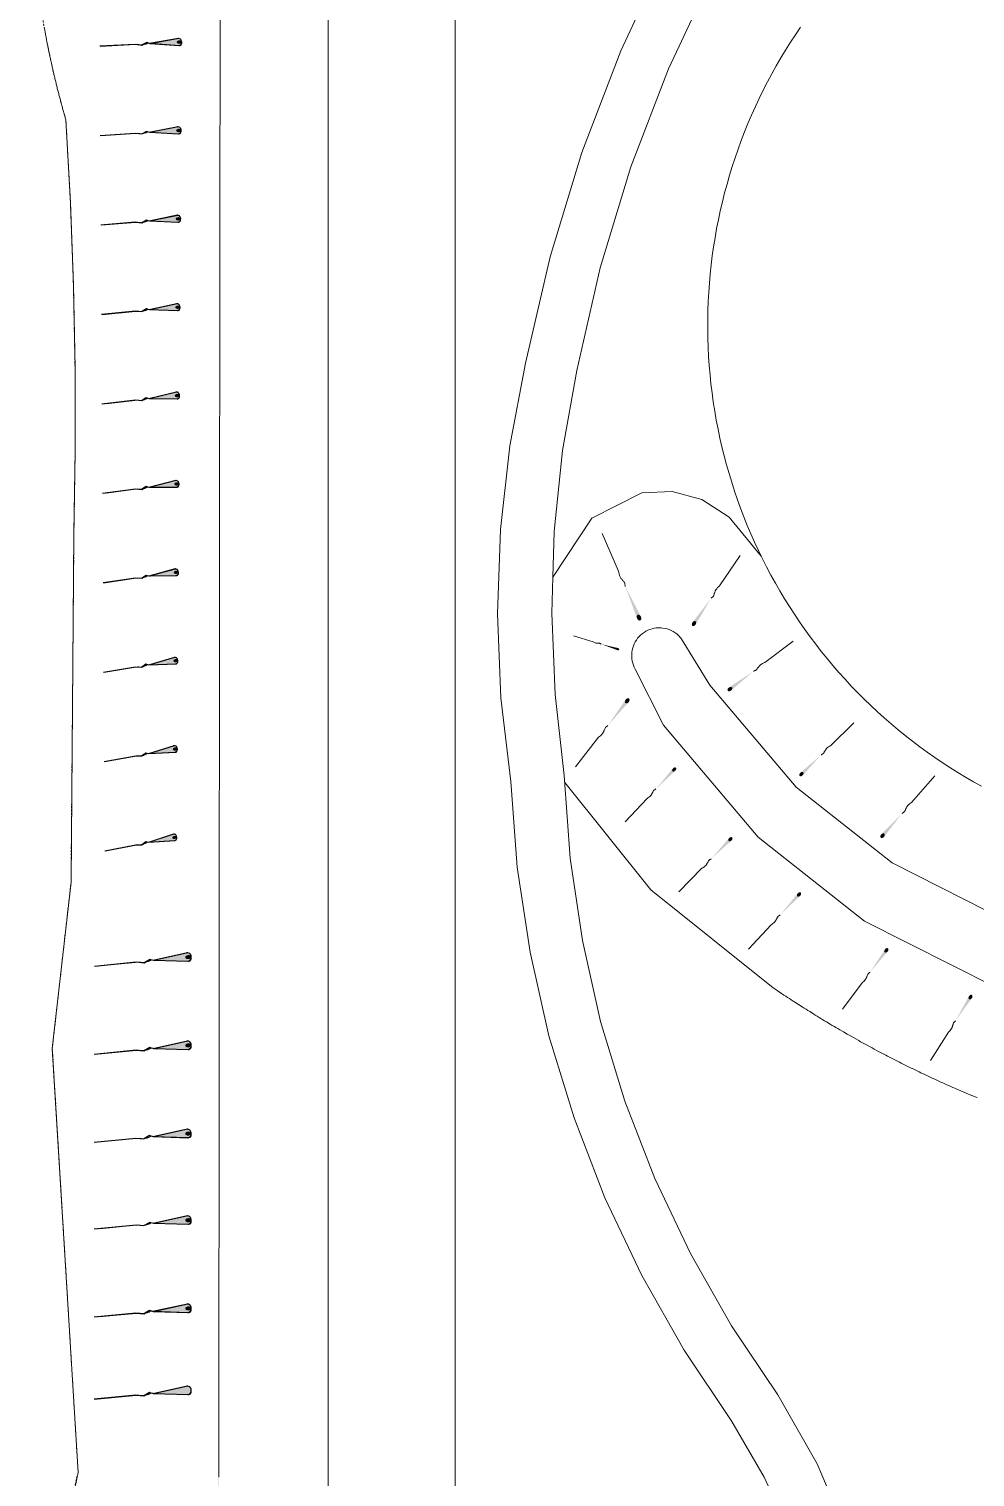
# Model space of a CAD drawing. Header units: millimetres. Extents: x 833924389 to 835767163, y 817400000 to 818811854.
# Drawn here: x 833941157 to 833984349, y 817999999 to 818066129 of the extents above; entities that cross this region are included whole.
import ezdxf

# ---------------------------------------------------------------- set-up
doc = ezdxf.new("R2010")
doc.units = ezdxf.units.MM
doc.header["$LTSCALE"] = 10
doc.header["$MEASUREMENT"] = 0
for name, pattern in [('11sw3b$0$B1_DASHED', [6.5, 1, 5, -0.5]), ('11sw3b$0$B1_HIDDEN', [5.5, 0, 5, -0.5]), ('DGN Style 2', [15.39188, 9.235128, -6.156752])]:
    doc.linetypes.add(name, pattern=pattern)
doc.layers.add('01_Base_Plan', color=5, linetype='Continuous', lineweight=5)
doc.linetypes.add('11sw3b$0$B1_BDYF', pattern='A,2.5,-0.5,[130,ltypeshp.shx,S=0.5,R=0,X=0,Y=0],-0.5', length=3.5)

# ---------------------------------------------------------------- blocks, each defined once
blk = doc.blocks.new('SLOPE_2')
at = {"linetype": 'ByBlock', "lineweight": -2}
h = blk.add_hatch(color=0, dxfattribs=at)
edge = h.paths.add_edge_path()
edge.add_ellipse((0.3, 0.01), major_axis=(0, 0.41), ratio=0.731707, start_angle=358.8413, end_angle=551.2243)
edge.add_line((0.36, -0.4), (3.58, 0))
edge.add_line((3.58, 0), (0.35, 0.41))
edge.add_line((0.35, 0.41), (0.31, 0.41))
at = {"color": 0, "linetype": 'ByBlock', "lineweight": -2}
for p, q in [((3.58, 0), (0.3, 0.42)), ((0.3, -0.4), (3.58, 0)), ((3.58, 0), (3.88, -0.14)), ((3.88, -0.14), (4.48, 0.14)), ((4.48, 0.14), (5.18, 0)), ((5.18, 0), (9.13, 0))]:
    blk.add_line(p, q, dxfattribs=at)
blk.add_ellipse((0.3, 0.01), major_axis=(0, 0.41), ratio=0.731707, start_param=6.120326, end_param=9.620679, dxfattribs=at)

msp = doc.modelspace()

# ---------------------------------------------------------------- hatches: boundary and pattern name
at = {"layer": '01_Base_Plan'}
h = msp.add_hatch(color=256, dxfattribs=at)
edge = h.paths.add_edge_path()
edge.add_ellipse((833948017, 818065529), major_axis=(-116, -6), ratio=0.683333, start_angle=0, end_angle=360)
h = msp.add_hatch(color=256, dxfattribs=at)
edge = h.paths.add_edge_path()
edge.add_ellipse((833947994, 818061493), major_axis=(-115, -8), ratio=0.683333, start_angle=0, end_angle=360)
h = msp.add_hatch(color=256, dxfattribs=at)
edge = h.paths.add_edge_path()
edge.add_ellipse((833947970, 818057458), major_axis=(-113, -9), ratio=0.683333, start_angle=0, end_angle=360)
h = msp.add_hatch(color=256, dxfattribs=at)
edge = h.paths.add_edge_path()
edge.add_ellipse((833947946, 818053422), major_axis=(-112, -11), ratio=0.683333, start_angle=0, end_angle=360)
h = msp.add_hatch(color=256, dxfattribs=at)
edge = h.paths.add_edge_path()
edge.add_ellipse((833947923, 818049387), major_axis=(-110, -13), ratio=0.683333, start_angle=0, end_angle=360)
h = msp.add_hatch(color=256, dxfattribs=at)
edge = h.paths.add_edge_path()
edge.add_ellipse((833947899, 818045351), major_axis=(-109, -14), ratio=0.683333, start_angle=0, end_angle=360)
h = msp.add_hatch(color=256, dxfattribs=at)
edge = h.paths.add_edge_path()
edge.add_ellipse((833947875, 818041316), major_axis=(-107, -16), ratio=0.683333, start_angle=0, end_angle=360)
h = msp.add_hatch(color=256, dxfattribs=at)
edge = h.paths.add_edge_path()
edge.add_ellipse((833969009, 818039247), major_axis=(-57, 130), ratio=0.683333, start_angle=0, end_angle=360)
h = msp.add_hatch(color=256, dxfattribs=at)
edge = h.paths.add_edge_path()
edge.add_ellipse((833971519, 818038975), major_axis=(71, 105), ratio=0.683333, start_angle=0, end_angle=360)
h = msp.add_hatch(color=256, dxfattribs=at)
edge = h.paths.add_edge_path()
edge.add_ellipse((833968041, 818037806), major_axis=(-68.8, 20.6), ratio=0.683333, start_angle=0, end_angle=360)
h = msp.add_hatch(color=256, dxfattribs=at)
edge = h.paths.add_edge_path()
edge.add_ellipse((833947852, 818037280), major_axis=(-105, -17), ratio=0.683333, start_angle=0, end_angle=360)
h = msp.add_hatch(color=256, dxfattribs=at)
edge = h.paths.add_edge_path()
edge.add_ellipse((833973157, 818035982), major_axis=(98, 74.3), ratio=0.683333, start_angle=0, end_angle=360)
h = msp.add_hatch(color=256, dxfattribs=at)
edge = h.paths.add_edge_path()
edge.add_ellipse((833968472, 818035449), major_axis=(-80, -103), ratio=0.683333, start_angle=0, end_angle=360)
h = msp.add_hatch(color=256, dxfattribs=at)
edge = h.paths.add_edge_path()
edge.add_ellipse((833947828, 818033244), major_axis=(-104, -19), ratio=0.683333, start_angle=0, end_angle=360)
h = msp.add_hatch(color=256, dxfattribs=at)
edge = h.paths.add_edge_path()
edge.add_ellipse((833970614, 818032310), major_axis=(-76.1, -81), ratio=0.683333, start_angle=0, end_angle=360)
h = msp.add_hatch(color=256, dxfattribs=at)
edge = h.paths.add_edge_path()
edge.add_ellipse((833976424, 818032099), major_axis=(81.5, 79.8), ratio=0.683333, start_angle=0, end_angle=360)
h = msp.add_hatch(color=256, dxfattribs=at)
edge = h.paths.add_edge_path()
edge.add_ellipse((833947804, 818029209), major_axis=(-102, -20), ratio=0.683333, start_angle=0, end_angle=360)
h = msp.add_hatch(color=256, dxfattribs=at)
edge = h.paths.add_edge_path()
edge.add_ellipse((833973181, 818029127), major_axis=(-79.8, -81.5), ratio=0.683333, start_angle=0, end_angle=360)
h = msp.add_hatch(color=256, dxfattribs=at)
edge = h.paths.add_edge_path()
edge.add_ellipse((833980128, 818029289), major_axis=(81.1, 93), ratio=0.683333, start_angle=0, end_angle=360)
h = msp.add_hatch(color=256, dxfattribs=at)
edge = h.paths.add_edge_path()
edge.add_ellipse((833976315, 818026602), major_axis=(-78.4, -85.1), ratio=0.683333, start_angle=0, end_angle=360)
h = msp.add_hatch(color=256, dxfattribs=at)
edge = h.paths.add_edge_path()
edge.add_ellipse((833948429, 818023743), major_axis=(-138, -14), ratio=0.683333, start_angle=0, end_angle=360)
h = msp.add_hatch(color=256, dxfattribs=at)
edge = h.paths.add_edge_path()
edge.add_ellipse((833980301, 818024052), major_axis=(-68.2, -91.5), ratio=0.683333, start_angle=0, end_angle=360)
h = msp.add_hatch(color=256, dxfattribs=at)
edge = h.paths.add_edge_path()
edge.add_ellipse((833984141, 818021918), major_axis=(-61.8, -98.5), ratio=0.683333, start_angle=0, end_angle=360)
h = msp.add_hatch(color=256, dxfattribs=at)
edge = h.paths.add_edge_path()
edge.add_ellipse((833948429, 818019714), major_axis=(-138, -13), ratio=0.683333, start_angle=0, end_angle=360)
h = msp.add_hatch(color=256, dxfattribs=at)
edge = h.paths.add_edge_path()
edge.add_ellipse((833948429, 818015685), major_axis=(-138, -13), ratio=0.683333, start_angle=0, end_angle=360)
h = msp.add_hatch(color=256, dxfattribs=at)
edge = h.paths.add_edge_path()
edge.add_ellipse((833948429, 818011729), major_axis=(-138, -13), ratio=0.683333, start_angle=0, end_angle=360)
h = msp.add_hatch(color=256, dxfattribs=at)
edge = h.paths.add_edge_path()
edge.add_ellipse((833948429, 818007700), major_axis=(-138, -13), ratio=0.683333, start_angle=0, end_angle=360)

# ---------------------------------------------------------------- linework, layer by layer
for p, q in [((833946121, 818065427), (833944589, 818065344)), ((833946123, 818061366), (833944612, 818061262)), ((833946125, 818057304), (833944634, 818057180)), ((833946127, 818053243), (833944657, 818053098)), ((833946129, 818049182), (833944680, 818049016)), ((833946131, 818045121), (833944702, 818044934)), ((833968076, 818041368), (833967321, 818043083)), ((833949861, 818041818), (833949823, 818000000)), ((833972683, 818040692), (833973623, 818042080)), ((833946133, 818041060), (833944725, 818040853)), ((833966921, 818038142), (833966015, 818038414)), ((833974752, 818037192), (833976041, 818038170)), ((833946135, 818036998), (833944747, 818036771)), ((833977751, 818033398), (833978823, 818034449)), ((833967164, 818033780), (833966107, 818032431)), ((833946137, 818032937), (833944770, 818032689)), ((833981449, 818030802), (833982517, 818032026)), ((833969375, 818030991), (833968374, 818029925)), ((833946139, 818028876), (833944793, 818028607)), ((833971881, 818027801), (833970831, 818026729)), ((833975038, 818025218), (833974007, 818024098)), ((833946190, 818023519), (833944380, 818023338)), ((833979191, 818022563), (833978294, 818021359)), ((833983135, 818020315), (833982322, 818019018)), ((833946184, 818019496), (833944370, 818019319)), ((833946179, 818015472), (833944360, 818015300)), ((833946184, 818011512), (833944370, 818011335)), ((833946179, 818007488), (833944360, 818007316)), ((833946179, 818003741), (833944360, 818003569))]:
    msp.add_line(p, q, dxfattribs=at)
at = {"layer": '01_Base_Plan', "flags": 128}
for points in [[(833954812, 818000000), (833954812, 818076876), (833954880, 818097627), (833955557, 818105147), (833956618, 818112622), (833958061, 818120033), (833959881, 818127360), (833962074, 818134585), (833964364, 818141147), (833966961, 818147595), (833969860, 818153913)], [(833949823, 818000000), (833949861, 818041818), (833949898, 818081668), (833949966, 818085166), (833957489, 818117097)], [(833949898, 818081668), (833949861, 818041818)], [(833995734, 818081667), (834001303, 818081248), (834006691, 818079774), (834012128, 818077028), (834016511, 818073566), (834020443, 818068914), (834023125, 818064014), (834024823, 818058693), (834025475, 818053146), (834025056, 818047577), (834023582, 818042189), (834021539, 818038145), (834020836, 818036752), (834017374, 818032369), (834012721, 818028437), (834007822, 818025755), (834002501, 818024057), (833996954, 818023405), (833991384, 818023824), (833985997, 818025298), (833980560, 818028044), (833976177, 818031506), (833972245, 818036159), (833970936, 818038290)], [(833960619, 818000000), (833960619, 818074727)], [(833970281, 818069658), (833968185, 818065137), (833966405, 818060483), (833964951, 818055717), (833963830, 818050862), (833963114, 818047085), (833962687, 818043263), (833962551, 818039421), (833962706, 818035579), (833963151, 818031760), (833963449, 818027851), (833964033, 818023975), (833964898, 818020152), (833966041, 818016402), (833967454, 818012746), (833969132, 818009203), (833971064, 818005792), (833973241, 818002532), (833974720, 818000000)], [(833977402, 818000000), (833977135, 818000598), (833975352, 818003752), (833973234, 818006902), (833971356, 818010200), (833969728, 818013629), (833968359, 818017168), (833967255, 818020800), (833966424, 818024503), (833965870, 818028258), (833965595, 818032043), (833965177, 818035739), (833965025, 818039456), (833965075, 818041089), (833965139, 818043174), (833965519, 818046874), (833966164, 818050538), (833967229, 818055226), (833968629, 818059825), (833970356, 818064312), (833972400, 818068663)], [(833942762, 818062256), (833942748, 818062305), (833942735, 818062353), (833942721, 818062401), (833942695, 818062497), (833942681, 818062545), (833942668, 818062594), (833942629, 818062738), (833942616, 818062787), (833942590, 818062883), (833942577, 818062932), (833942565, 818062980), (833942552, 818063028), (833942539, 818063077), (833942527, 818063125), (833942514, 818063174), (833942502, 818063222), (833942489, 818063270), (833942477, 818063319), (833942465, 818063367), (833942452, 818063416), (833942440, 818063464), (833942428, 818063513), (833942416, 818063561), (833942404, 818063610), (833942392, 818063658), (833942380, 818063707), (833942369, 818063756), (833942357, 818063804), (833942345, 818063853), (833942333, 818063901), (833942322, 818063950), (833942310, 818063999), (833942299, 818064047), (833942288, 818064096), (833942276, 818064145), (833942265, 818064193), (833942243, 818064291), (833942231, 818064340), (833942220, 818064388), (833942209, 818064437), (833942199, 818064486), (833942166, 818064633), (833942155, 818064681), (833942145, 818064730), (833942134, 818064779), (833942124, 818064828), (833942113, 818064877), (833942093, 818064975), (833942082, 818065024), (833942002, 818065416), (833941993, 818065465), (833941973, 818065563), (833941964, 818065612), (833941954, 818065661), (833941936, 818065759), (833941926, 818065808), (833941917, 818065857), (833941908, 818065907), (833941863, 818066152)], [(833976384, 818066215), (833976149, 818065868), (833975921, 818065518), (833975698, 818065163), (833975482, 818064805), (833975272, 818064443), (833975069, 818064077), (833974872, 818063708), (833974681, 818063335), (833974497, 818062959), (833974319, 818062580), (833974148, 818062198), (833973984, 818061813), (833973827, 818061425), (833973676, 818061035), (833973532, 818060642), (833973395, 818060246), (833973265, 818059849), (833973142, 818059448), (833973026, 818059046), (833972917, 818058642), (833972815, 818058236), (833972720, 818057829), (833972633, 818057419), (833972552, 818057009), (833972479, 818056597), (833972413, 818056183), (833972354, 818055769), (833972302, 818055354), (833972257, 818054938), (833972220, 818054521), (833972190, 818054103), (833972168, 818053685), (833972152, 818053267), (833972144, 818052849), (833972144, 818052430), (833972150, 818052011), (833972164, 818051593), (833972185, 818051175), (833972214, 818050758), (833972250, 818050341), (833972293, 818049924), (833972343, 818049509), (833972401, 818049094), (833972465, 818048681), (833972537, 818048268), (833972617, 818047858), (833972703, 818047448), (833972796, 818047040), (833972897, 818046634), (833973005, 818046229), (833973119, 818045827), (833973241, 818045426), (833973370, 818045028), (833973505, 818044632), (833973648, 818044239), (833973797, 818043848), (833973953, 818043459), (833974116, 818043074), (833974286, 818042691), (833974462, 818042311), (833974584, 818042059), (833974645, 818041935), (833974834, 818041562), (833975030, 818041192), (833975232, 818040825), (833975441, 818040463), (833975656, 818040103), (833975877, 818039748), (833976104, 818039397), (833976338, 818039049), (833976577, 818038706), (833976823, 818038367), (833977074, 818038032), (833977331, 818037702), (833977594, 818037376), (833977862, 818037055), (833978136, 818036739), (833978416, 818036428), (833978701, 818036121), (833978991, 818035819), (833979287, 818035523), (833979587, 818035232), (833979893, 818034946), (833980203, 818034665), (833980519, 818034390), (833980839, 818034121), (833981164, 818033857), (833981493, 818033598), (833981827, 818033346), (833982165, 818033099), (833982508, 818032859), (833982854, 818032624), (833983205, 818032395), (833983559, 818032173), (833983918, 818031957), (833984280, 818031747), (833984646, 818031544)], [(833946742, 818065460), (833946719, 818065465), (833946695, 818065469), (833946672, 818065473), (833946648, 818065477), (833946624, 818065481), (833946601, 818065481), (833946578, 818065476), (833946555, 818065466), (833946532, 818065456), (833946509, 818065448), (833946486, 818065441), (833946463, 818065434), (833946440, 818065428), (833946418, 818065421), (833946395, 818065414), (833946341, 818065404), (833946283, 818065403), (833946224, 818065407), (833946168, 818065416), (833946121, 818065427)], [(833943359, 818000000), (833943402, 818000208), (833942223, 818019573), (833943077, 818027160), (833943210, 818043111), (833943268, 818046885), (833943261, 818050659), (833943187, 818054432), (833943048, 818058204), (833942843, 818061973), (833942817, 818062064), (833942789, 818062160), (833942776, 818062208), (833942762, 818062256)], [(833946736, 818061408), (833946713, 818061411), (833946689, 818061415), (833946666, 818061419), (833946643, 818061423), (833946619, 818061426), (833946596, 818061426), (833946574, 818061420), (833946551, 818061411), (833946529, 818061400), (833946506, 818061392), (833946484, 818061385), (833946461, 818061378), (833946438, 818061371), (833946416, 818061364), (833946393, 818061357), (833946341, 818061347), (833946283, 818061344), (833946225, 818061347), (833946170, 818061355), (833946123, 818061366)], [(833946730, 818057355), (833946706, 818057358), (833946683, 818057362), (833946660, 818057365), (833946637, 818057368), (833946614, 818057372), (833946591, 818057371), (833946569, 818057365), (833946547, 818057355), (833946525, 818057345), (833946503, 818057336), (833946481, 818057329), (833946459, 818057322), (833946436, 818057314), (833946414, 818057307), (833946392, 818057300), (833946340, 818057289), (833946283, 818057285), (833946225, 818057288), (833946171, 818057295), (833946125, 818057304)], [(833946723, 818053302), (833946700, 818053305), (833946677, 818053308), (833946655, 818053311), (833946632, 818053314), (833946609, 818053317), (833946586, 818053316), (833946564, 818053310), (833946543, 818053300), (833946521, 818053289), (833946500, 818053280), (833946478, 818053273), (833946456, 818053265), (833946434, 818053258), (833946412, 818053250), (833946390, 818053243), (833946339, 818053231), (833946283, 818053227), (833946226, 818053229), (833946173, 818053234), (833946127, 818053243)], [(833946717, 818049249), (833946694, 818049252), (833946672, 818049254), (833946649, 818049257), (833946626, 818049260), (833946604, 818049262), (833946581, 818049261), (833946560, 818049254), (833946539, 818049244), (833946518, 818049233), (833946496, 818049224), (833946475, 818049216), (833946454, 818049209), (833946432, 818049201), (833946411, 818049193), (833946389, 818049186), (833946339, 818049173), (833946284, 818049168), (833946227, 818049169), (833946175, 818049174), (833946129, 818049182)], [(833946710, 818045196), (833946688, 818045199), (833946666, 818045201), (833946643, 818045203), (833946621, 818045205), (833946598, 818045208), (833946577, 818045206), (833946555, 818045199), (833946535, 818045189), (833946514, 818045178), (833946493, 818045168), (833946472, 818045160), (833946451, 818045152), (833946430, 818045144), (833946409, 818045136), (833946388, 818045129), (833946338, 818045116), (833946284, 818045110), (833946228, 818045110), (833946176, 818045114), (833946131, 818045121)], [(833974584, 818042059), (833973129, 818043838), (833971874, 818044648), (833970526, 818045007), (833969133, 818044949), (833966847, 818043783), (833965075, 818041089)], [(833946704, 818041144), (833946682, 818041145), (833946660, 818041147), (833946638, 818041149), (833946615, 818041151), (833946593, 818041153), (833946572, 818041151), (833946551, 818041144), (833946531, 818041133), (833946510, 818041122), (833946490, 818041112), (833946469, 818041104), (833946449, 818041096), (833946428, 818041088), (833946407, 818041080), (833946387, 818041071), (833946338, 818041058), (833946284, 818041051), (833946229, 818041050), (833946178, 818041053), (833946133, 818041060)], [(833968382, 818040674), (833968376, 818040702), (833968371, 818040731), (833968365, 818040760), (833968360, 818040789), (833968355, 818040817), (833968345, 818040844), (833968328, 818040868), (833968308, 818040890), (833968286, 818040912), (833968267, 818040934), (833968249, 818040958), (833968232, 818040981), (833968214, 818041004), (833968197, 818041028), (833968179, 818041051), (833968145, 818041108), (833968118, 818041174), (833968097, 818041243), (833968083, 818041310), (833968076, 818041368)], [(833972302, 818040130), (833972321, 818040147), (833972340, 818040165), (833972360, 818040183), (833972379, 818040201), (833972398, 818040218), (833972414, 818040239), (833972424, 818040262), (833972431, 818040288), (833972437, 818040315), (833972445, 818040341), (833972454, 818040365), (833972464, 818040389), (833972473, 818040414), (833972482, 818040438), (833972492, 818040463), (833972518, 818040516), (833972555, 818040568), (833972598, 818040616), (833972642, 818040659), (833972683, 818040692)], [(833970936, 818038290), (833970808, 818038433), (833970733, 818038499), (833970653, 818038558), (833970568, 818038612), (833970480, 818038658), (833970388, 818038698), (833970293, 818038730), (833970196, 818038754), (833970098, 818038771), (833969998, 818038779), (833969898, 818038780), (833969798, 818038773), (833969700, 818038758), (833969602, 818038736), (833969507, 818038705), (833969414, 818038668), (833969325, 818038623), (833969239, 818038571), (833969158, 818038513), (833969082, 818038448), (833969011, 818038377), (833968946, 818038301), (833968887, 818038221), (833968835, 818038136), (833968790, 818038046), (833968751, 818037954), (833968720, 818037859), (833968697, 818037762), (833968682, 818037663), (833968674, 818037563), (833968675, 818037463), (833968683, 818037364), (833968699, 818037265), (833968723, 818037168), (833968754, 818037073), (833968793, 818036981), (833968839, 818036892), (833970121, 818034332), (833974442, 818029218), (833979300, 818025382), (833985276, 818022363)], [(833967288, 818038032), (833967275, 818038039), (833967262, 818038047), (833967250, 818038054), (833967237, 818038061), (833967224, 818038069), (833967210, 818038074), (833967196, 818038075), (833967181, 818038074), (833967165, 818038073), (833967150, 818038073), (833967136, 818038074), (833967121, 818038075), (833967106, 818038076), (833967091, 818038077), (833967077, 818038078), (833967044, 818038083), (833967009, 818038094), (833966976, 818038109), (833966946, 818038126), (833966921, 818038142)], [(833946697, 818037091), (833946676, 818037092), (833946654, 818037094), (833946632, 818037095), (833946610, 818037097), (833946588, 818037098), (833946567, 818037096), (833946546, 818037088), (833946526, 818037078), (833946507, 818037066), (833946487, 818037056), (833946466, 818037048), (833946446, 818037039), (833946426, 818037031), (833946405, 818037023), (833946385, 818037014), (833946337, 818037000), (833946284, 818036992), (833946230, 818036991), (833946179, 818036993), (833946135, 818036998)], [(833974230, 818036795), (833974253, 818036806), (833974276, 818036816), (833974299, 818036826), (833974322, 818036837), (833974345, 818036847), (833974365, 818036860), (833974382, 818036879), (833974397, 818036901), (833974410, 818036923), (833974425, 818036944), (833974442, 818036963), (833974458, 818036983), (833974474, 818037002), (833974490, 818037022), (833974506, 818037041), (833974547, 818037081), (833974597, 818037118), (833974651, 818037149), (833974704, 818037174), (833974752, 818037192)], [(833967592, 818034327), (833967571, 818034310), (833967551, 818034293), (833967530, 818034277), (833967509, 818034260), (833967488, 818034243), (833967471, 818034224), (833967459, 818034200), (833967450, 818034174), (833967441, 818034147), (833967432, 818034122), (833967420, 818034098), (833967409, 818034073), (833967398, 818034049), (833967387, 818034025), (833967375, 818034001), (833967344, 818033948), (833967303, 818033898), (833967256, 818033852), (833967208, 818033812), (833967164, 818033780)], [(833977317, 818032973), (833977337, 818032985), (833977357, 818032997), (833977377, 818033009), (833977397, 818033021), (833977417, 818033034), (833977434, 818033048), (833977447, 818033068), (833977458, 818033089), (833977468, 818033111), (833977480, 818033132), (833977492, 818033152), (833977505, 818033172), (833977517, 818033192), (833977530, 818033211), (833977542, 818033231), (833977575, 818033273), (833977617, 818033312), (833977663, 818033347), (833977709, 818033376), (833977751, 818033398)], [(833946691, 818033038), (833946669, 818033039), (833946648, 818033040), (833946626, 818033041), (833946604, 818033042), (833946583, 818033043), (833946562, 818033041), (833946542, 818033033), (833946522, 818033022), (833946503, 818033010), (833946483, 818033000), (833946463, 818032992), (833946444, 818032983), (833946424, 818032974), (833946404, 818032966), (833946384, 818032957), (833946337, 818032942), (833946285, 818032934), (833946231, 818032931), (833946181, 818032933), (833946137, 818032937)], [(833965618, 818031722), (833969551, 818026808), (833975128, 818022347), (833975210, 818022290), (833975376, 818022178), (833975459, 818022123), (833975625, 818022011), (833975708, 818021956), (833975792, 818021901), (833975875, 818021846), (833975959, 818021791), (833976043, 818021737), (833976127, 818021682), (833976463, 818021466), (833976548, 818021412), (833976632, 818021359), (833976717, 818021305), (833976801, 818021252), (833976971, 818021146), (833977056, 818021094), (833977141, 818021041), (833977226, 818020989), (833977312, 818020937), (833977397, 818020885), (833977483, 818020833), (833977568, 818020781), (833977740, 818020679), (833977826, 818020627), (833977912, 818020576), (833977998, 818020526), (833978084, 818020475), (833978171, 818020424), (833978343, 818020324), (833978517, 818020224), (833978604, 818020175), (833978691, 818020125), (833979039, 818019929), (833979127, 818019881), (833979214, 818019832), (833979302, 818019784), (833979389, 818019736), (833979565, 818019640), (833979653, 818019593), (833979741, 818019545), (833979917, 818019451), (833980006, 818019404), (833980094, 818019358), (833980183, 818019311), (833980271, 818019265), (833980360, 818019218), (833980449, 818019173), (833980627, 818019081), (833980716, 818019036), (833980805, 818018990), (833980894, 818018945), (833980984, 818018900), (833981073, 818018855), (833981162, 818018811), (833981252, 818018766), (833981432, 818018678), (833981521, 818018634), (833981611, 818018591), (833981701, 818018547), (833981791, 818018504), (833981882, 818018461), (833982062, 818018375), (833982153, 818018332), (833982243, 818018290), (833982334, 818018247), (833982425, 818018205), (833982515, 818018163), (833982606, 818018122), (833982697, 818018080), (833982788, 818018039), (833982879, 818017997), (833982971, 818017956), (833983062, 818017915), (833983153, 818017875), (833983245, 818017834), (833983336, 818017794), (833983428, 818017754), (833983519, 818017714), (833983703, 818017634), (833984163, 818017439), (833984256, 818017401), (833984348, 818017362), (833984440, 818017324)], [(833969781, 818031423), (833969762, 818031410), (833969743, 818031398), (833969724, 818031385), (833969705, 818031372), (833969686, 818031360), (833969669, 818031345), (833969657, 818031325), (833969648, 818031304), (833969639, 818031282), (833969628, 818031261), (833969617, 818031241), (833969606, 818031222), (833969594, 818031202), (833969583, 818031182), (833969571, 818031162), (833969541, 818031120), (833969502, 818031081), (833969458, 818031045), (833969415, 818031014), (833969375, 818030991)], [(833981017, 818030307), (833981037, 818030321), (833981058, 818030336), (833981078, 818030351), (833981099, 818030366), (833981119, 818030381), (833981137, 818030398), (833981149, 818030420), (833981159, 818030444), (833981168, 818030469), (833981179, 818030492), (833981191, 818030515), (833981203, 818030537), (833981215, 818030560), (833981226, 818030582), (833981238, 818030604), (833981270, 818030652), (833981312, 818030698), (833981359, 818030739), (833981406, 818030775), (833981449, 818030802)], [(833946685, 818028985), (833946663, 818028986), (833946642, 818028987), (833946620, 818028987), (833946599, 818028988), (833946578, 818028989), (833946557, 818028986), (833946537, 818028978), (833946518, 818028967), (833946499, 818028955), (833946480, 818028944), (833946461, 818028935), (833946441, 818028927), (833946422, 818028918), (833946402, 818028909), (833946383, 818028900), (833946336, 818028884), (833946285, 818028875), (833946232, 818028872), (833946182, 818028872), (833946139, 818028876)], [(833972307, 818028236), (833972287, 818028223), (833972267, 818028210), (833972248, 818028198), (833972228, 818028185), (833972208, 818028173), (833972191, 818028157), (833972178, 818028138), (833972168, 818028116), (833972158, 818028094), (833972147, 818028073), (833972135, 818028053), (833972123, 818028033), (833972111, 818028013), (833972099, 818027992), (833972086, 818027972), (833972054, 818027930), (833972013, 818027890), (833971968, 818027854), (833971922, 818027824), (833971881, 818027801)], [(833975457, 818025671), (833975437, 818025658), (833975417, 818025645), (833975398, 818025631), (833975378, 818025618), (833975358, 818025605), (833975342, 818025589), (833975329, 818025568), (833975319, 818025546), (833975310, 818025523), (833975300, 818025501), (833975288, 818025480), (833975276, 818025460), (833975265, 818025439), (833975253, 818025418), (833975241, 818025398), (833975210, 818025354), (833975170, 818025312), (833975125, 818025274), (833975080, 818025242), (833975038, 818025218)], [(833946924, 818023593), (833946895, 818023596), (833946867, 818023600), (833946839, 818023604), (833946811, 818023607), (833946783, 818023611), (833946755, 818023610), (833946728, 818023602), (833946702, 818023590), (833946675, 818023576), (833946648, 818023565), (833946622, 818023556), (833946595, 818023547), (833946568, 818023538), (833946541, 818023528), (833946514, 818023519), (833946451, 818023505), (833946382, 818023499), (833946312, 818023501), (833946246, 818023509), (833946190, 818023519)], [(833979555, 818023051), (833979537, 818023036), (833979519, 818023020), (833979501, 818023005), (833979483, 818022990), (833979465, 818022975), (833979450, 818022958), (833979440, 818022937), (833979433, 818022914), (833979426, 818022890), (833979418, 818022868), (833979409, 818022846), (833979399, 818022825), (833979390, 818022803), (833979381, 818022782), (833979371, 818022760), (833979345, 818022714), (833979310, 818022669), (833979270, 818022627), (833979229, 818022591), (833979191, 818022563)], [(833983464, 818020840), (833983448, 818020823), (833983431, 818020806), (833983414, 818020790), (833983397, 818020773), (833983380, 818020756), (833983366, 818020737), (833983358, 818020715), (833983352, 818020691), (833983347, 818020667), (833983341, 818020643), (833983333, 818020620), (833983325, 818020598), (833983318, 818020575), (833983310, 818020553), (833983302, 818020530), (833983279, 818020481), (833983247, 818020432), (833983210, 818020387), (833983171, 818020347), (833983135, 818020315)], [(833946920, 818019567), (833946891, 818019571), (833946863, 818019575), (833946835, 818019578), (833946807, 818019582), (833946779, 818019586), (833946751, 818019585), (833946724, 818019577), (833946697, 818019565), (833946671, 818019552), (833946644, 818019540), (833946617, 818019531), (833946590, 818019522), (833946563, 818019513), (833946536, 818019504), (833946509, 818019495), (833946446, 818019480), (833946377, 818019475), (833946307, 818019477), (833946241, 818019485), (833946184, 818019496)], [(833946916, 818015542), (833946888, 818015546), (833946859, 818015549), (833946831, 818015553), (833946803, 818015557), (833946775, 818015561), (833946747, 818015560), (833946720, 818015552), (833946693, 818015540), (833946666, 818015527), (833946639, 818015516), (833946612, 818015507), (833946585, 818015497), (833946558, 818015488), (833946531, 818015479), (833946504, 818015470), (833946441, 818015456), (833946372, 818015451), (833946301, 818015453), (833946235, 818015461), (833946179, 818015472)], [(833946920, 818011583), (833946891, 818011587), (833946863, 818011591), (833946835, 818011594), (833946807, 818011598), (833946779, 818011602), (833946751, 818011601), (833946724, 818011593), (833946697, 818011581), (833946671, 818011568), (833946644, 818011556), (833946617, 818011547), (833946590, 818011538), (833946563, 818011529), (833946536, 818011520), (833946509, 818011511), (833946446, 818011496), (833946377, 818011491), (833946307, 818011493), (833946241, 818011501), (833946184, 818011512)], [(833946916, 818007558), (833946888, 818007562), (833946859, 818007565), (833946831, 818007569), (833946803, 818007573), (833946775, 818007577), (833946747, 818007576), (833946720, 818007568), (833946693, 818007556), (833946666, 818007543), (833946639, 818007532), (833946612, 818007523), (833946585, 818007513), (833946558, 818007504), (833946531, 818007495), (833946504, 818007486), (833946441, 818007472), (833946372, 818007467), (833946301, 818007469), (833946235, 818007477), (833946179, 818007488)], [(833946916, 818003811), (833946888, 818003815), (833946859, 818003818), (833946831, 818003822), (833946803, 818003826), (833946775, 818003830), (833946747, 818003829), (833946720, 818003821), (833946693, 818003809), (833946666, 818003796), (833946639, 818003785), (833946612, 818003776), (833946585, 818003766), (833946558, 818003757), (833946531, 818003748), (833946504, 818003739), (833946441, 818003725), (833946372, 818003720), (833946301, 818003722), (833946235, 818003730), (833946179, 818003741)]]:
    msp.add_lwpolyline(points, dxfattribs=at)
at = {"layer": '01_Base_Plan', "linetype": 'DGN Style 2', "flags": 128}
for points in [[(833943359, 818000000), (833943402, 818000208), (833942223, 818019573), (833943077, 818027160), (833943210, 818043111), (833943268, 818046885), (833943261, 818050659), (833943187, 818054432), (833943048, 818058204), (833942843, 818061973), (833942817, 818062064), (833942803, 818062112), (833942789, 818062160), (833942776, 818062208), (833942762, 818062256), (833942748, 818062305), (833942735, 818062353), (833942721, 818062401), (833942708, 818062449), (833942695, 818062497), (833942681, 818062545), (833942668, 818062594), (833942655, 818062642), (833942642, 818062690), (833942629, 818062738), (833942616, 818062787), (833942603, 818062835), (833942590, 818062883), (833942577, 818062932), (833942565, 818062980), (833942552, 818063028), (833942539, 818063077), (833942527, 818063125), (833942514, 818063174), (833942502, 818063222), (833942489, 818063270), (833942477, 818063319), (833942465, 818063367), (833942452, 818063416), (833942440, 818063464), (833942428, 818063513), (833942416, 818063561), (833942404, 818063610), (833942392, 818063658), (833942380, 818063707), (833942369, 818063756), (833942357, 818063804), (833942345, 818063853), (833942333, 818063901), (833942322, 818063950), (833942310, 818063999), (833942299, 818064047), (833942288, 818064096), (833942276, 818064145), (833942265, 818064193), (833942254, 818064242), (833942243, 818064291), (833942231, 818064340), (833942220, 818064388), (833942209, 818064437), (833942199, 818064486), (833942188, 818064535), (833942177, 818064584), (833942166, 818064633), (833942155, 818064681), (833942145, 818064730), (833942134, 818064779), (833942124, 818064828), (833942113, 818064877), (833942103, 818064926), (833942093, 818064975), (833942082, 818065024), (833942072, 818065073), (833942062, 818065122), (833942052, 818065171), (833942042, 818065220), (833942032, 818065269), (833942022, 818065318), (833942012, 818065367), (833942002, 818065416), (833941993, 818065465), (833941983, 818065514), (833941973, 818065563), (833941964, 818065612), (833941954, 818065661), (833941945, 818065710), (833941936, 818065759), (833941926, 818065808), (833941917, 818065857), (833941908, 818065907), (833941899, 818065956), (833941890, 818066005), (833941881, 818066054), (833941872, 818066103), (833941863, 818066152), (833941854, 818066202), (833941845, 818066251), (833941837, 818066300), (833941828, 818066349), (833941819, 818066399), (833941811, 818066448), (833941802, 818066497), (833941794, 818066546), (833941786, 818066596), (833941777, 818066645), (833941769, 818066694), (833941761, 818066744), (833941753, 818066793), (833941745, 818066842), (833941737, 818066892), (833941729, 818066941), (833941721, 818066991), (833941713, 818067040), (833941705, 818067089), (833941698, 818067139), (833941690, 818067188), (833941682, 818067238), (833941675, 818067287), (833941667, 818067336), (833941660, 818067386), (833941653, 818067435), (833941645, 818067485), (833941638, 818067534), (833941631, 818067584), (833941624, 818067633), (833941617, 818067683), (833941610, 818067732), (833941603, 818067782), (833941596, 818067831), (833941590, 818067881), (833941583, 818067930), (833941576, 818067980), (833941570, 818068030), (833941563, 818068079), (833941556, 818068129), (833941550, 818068178), (833941544, 818068228), (833941537, 818068277), (833941531, 818068327), (833941525, 818068377), (833941519, 818068426), (833941513, 818068476), (833941507, 818068526), (833941501, 818068575), (833941495, 818068625), (833941489, 818068675), (833941483, 818068724), (833941478, 818068774), (833941472, 818068824), (833941466, 818068873), (833941461, 818068923), (833941455, 818068973), (833941450, 818069022), (833941445, 818069072), (833941439, 818069122), (833941434, 818069171), (833941429, 818069221), (833941424, 818069271), (833941419, 818069321), (833941414, 818069370), (833941409, 818069420), (833941404, 818069470), (833941399, 818069520), (833941395, 818069570), (833941390, 818069619), (833941385, 818069669), (833941381, 818069719), (833941376, 818069769), (833941372, 818069818), (833941368, 818069868), (833941363, 818069918), (833941359, 818069968), (833941355, 818070018), (833941351, 818070068), (833941347, 818070117), (833941343, 818070167), (833941339, 818070217), (833941335, 818070267), (833941331, 818070317), (833941327, 818070367), (833941324, 818070417), (833941320, 818070466), (833941316, 818070516), (833941313, 818070566), (833941309, 818070616), (833941306, 818070666), (833941303, 818070716), (833941299, 818070766), (833941296, 818070816), (833941293, 818070865), (833941290, 818070915), (833941287, 818070965), (833941284, 818071015), (833941281, 818071065), (833941278, 818071115), (833941275, 818071165), (833941273, 818071215), (833941270, 818071265), (833941267, 818071315), (833941265, 818071365), (833941262, 818071415), (833941260, 818071465), (833941258, 818071515), (833941255, 818071564), (833941253, 818071614), (833941251, 818071664), (833941249, 818071714), (833941247, 818071764), (833941245, 818071814), (833941243, 818071864), (833941241, 818071914), (833941239, 818071964), (833941237, 818072014), (833941236, 818072064), (833941234, 818072114), (833941232, 818072164), (833941231, 818072214), (833941229, 818072264), (833941228, 818072314), (833941227, 818072364), (833941225, 818072414), (833941224, 818072464), (833941223, 818072514), (833941222, 818072564), (833941221, 818072614), (833941220, 818072664), (833941219, 818072714), (833941218, 818072764), (833941217, 818072814), (833941217, 818072864), (833941216, 818072914), (833941215, 818072964), (833941215, 818073014), (833941214, 818073064), (833941214, 818073114), (833941214, 818073164), (833941213, 818073214), (833941213, 818073264), (833941213, 818073314), (833941213, 818073364), (833941213, 818073414), (833941213, 818073464), (833941213, 818073514), (833941213, 818073564), (833941213, 818073614), (833941213, 818073664), (833941214, 818073714), (833941214, 818073764), (833941215, 818073814), (833941215, 818073864), (833941216, 818073914), (833941216, 818073964), (833941217, 818074014), (833941218, 818074064), (833941218, 818074114), (833941219, 818074164), (833941220, 818074214), (833941221, 818074264), (833941222, 818074314), (833941223, 818074364), (833941224, 818074414), (833941226, 818074464), (833941227, 818074514), (833941228, 818074564), (833941230, 818074614), (833941231, 818074664), (833941233, 818074714), (833941234, 818074764), (833941236, 818074814), (833941238, 818074864), (833941239, 818074913), (833941241, 818074963), (833941243, 818075013), (833941305, 818076582)], [(834338622, 817759277), (834338622, 817759277), (834330916, 817747247), (834329804, 817745825), (834328533, 817744542), (834327121, 817743415), (834325588, 817742461), (834323954, 817741692), (834322242, 817741118), (834320064, 817740692), (834269700, 817740420), (834219947, 817740502), (834189157, 817741111), (834167964, 817742593), (834089219, 817741581), (834063785, 817741978), (834061978, 817741960), (834060171, 817741956), (834058364, 817741968), (834056557, 817741996), (834054750, 817742038), (834052944, 817742096), (834051139, 817742168), (834049333, 817742204), (834047545, 817742456), (834045800, 817742920), (834044123, 817743590), (834042570, 817744514), (834041023, 817745449), (834039482, 817746393), (834037701, 817747503), (834017750, 817760377), (834002137, 817771798), (833988178, 817785373), (833964222, 817813228), (833941494, 817845470), (833942147, 817900018), (833942261, 817909601), (833942223, 817939877), (833942513, 817969773), (833941157, 817989367), (833943346, 818000018)]]:
    msp.add_lwpolyline(points, dxfattribs=at)
at = {"layer": '01_Base_Plan', "linetype": '11sw3b$0$B1_DASHED', "flags": 128}
msp.add_lwpolyline([(834429229, 817872532), (834429231, 817872528), (834429982, 817870602), (834430542, 817868884), (834431342, 817865505), (834430618, 817863856), (834429459, 817862478), (834427958, 817861482), (834426238, 817860949), (834424250, 817860949), (834407947, 817845723), (834402585, 817842839), (834387908, 817828448), (834381119, 817822825), (834376739, 817816234), (834357952, 817790582), (834352079, 817785795), (834346929, 817775094), (834338952, 817759753), (834330929, 817747229), (834329817, 817745807), (834328546, 817744523), (834327134, 817743397), (834325601, 817742443), (834323967, 817741674), (834322255, 817741100), (834320077, 817740674), (834269713, 817740402), (834219960, 817740484), (834189170, 817741093), (834167977, 817742575), (834089232, 817741562), (834063798, 817741960), (834061991, 817741941), (834060184, 817741938), (834058377, 817741950), (834056570, 817741977), (834054764, 817742020), (834052957, 817742077), (834051152, 817742150), (834049346, 817742186), (834047558, 817742438), (834045813, 817742902), (834044136, 817743572), (834042583, 817744496), (834041036, 817745430), (834039496, 817746375), (834037714, 817747485), (834017763, 817760359), (834002150, 817771780), (833988191, 817785355), (833964235, 817813209), (833941507, 817845452), (833942160, 817900000), (833942274, 817909583), (833942236, 817939859), (833942526, 817969755), (833941171, 817989349), (833943359, 818000000)], dxfattribs=at)
at = {"layer": '01_Base_Plan', "linetype": '11sw3b$0$B1_HIDDEN', "flags": 128}
msp.add_lwpolyline([(834356476, 817806061), (834356475, 817806060), (834353345, 817801092), (834348163, 817792024), (834341985, 817781262), (834337800, 817773838), (834333913, 817766265), (834328532, 817756200), (834321657, 817754706), (834314881, 817753111), (834306767, 817751336), (834293676, 817749888), (834251067, 817749260), (834225535, 817749260), (834207535, 817749162), (834176426, 817748966), (834157350, 817748869), (834129069, 817748733), (834114286, 817749581), (834102048, 817750914), (834095263, 817751701), (834087629, 817752428), (834080481, 817754488), (834075513, 817755457), (834068485, 817749278), (834052249, 817749641), (834046190, 817753155), (834034647, 817759359), (834019853, 817769728), (834005821, 817781109), (833992622, 817793444), (833980320, 817806675), (833968978, 817820738), (833959702, 817834092), (833950299, 817849980), (833950140, 817900000), (833949823, 817999892), (833949823, 818000000)], dxfattribs=at)
at = {"layer": '01_Base_Plan', "linetype": '11sw3b$0$B1_BDYF', "flags": 128}
msp.add_lwpolyline([(834160589, 817753870), (834160584, 817753869), (834157830, 817753459), (834154472, 817753500), (834107596, 817754628), (834105227, 817755065), (834099366, 817758699), (834095050, 817760885), (834078358, 817762168), (834061881, 817758152), (834053647, 817756048), (834053643, 817756047), (834050265, 817755184), (834034550, 817763579), (834027603, 817769122), (834004658, 817788360), (833990092, 817802139), (833986430, 817806342), (833974076, 817821522), (833965647, 817833639), (833957767, 817846110), (833956261, 817849957), (833954733, 817870114), (833954735, 817906492), (833954741, 817918468), (833954767, 817966348), (833954815, 817997398), (833954812, 818000000)], dxfattribs=at)
at = {"layer": '01_Base_Plan', "linetype": 'Continuous', "flags": 128}
for points in [[(833960610, 817978456), (833972415, 817978419), (833972457, 817991661), (833960652, 817991698), (833960619, 818000000)], [(833974720, 818000000), (833976601, 817995948)], [(833977402, 818000000), (833979130, 817995879)]]:
    msp.add_lwpolyline(points, dxfattribs=at)
at = {"layer": '01_Base_Plan'}
for points in [[(833946742, 818065460), (833948021, 818065449), (833948013, 818065608)], [(833946723, 818053302), (833947954, 818053346), (833947939, 818053499)], [(833946717, 818049249), (833947931, 818049311), (833947914, 818049462)], [(833946704, 818041144), (833947886, 818041242), (833947865, 818041389)], [(833968382, 818040674), (833968920, 818039208), (833969098, 818039286)], [(833972302, 818040130), (833971447, 818039024), (833971591, 818038926)], [(833967592, 818034327), (833968542, 818035394), (833968402, 818035504)], [(833975457, 818025671), (833976373, 818026549), (833976257, 818026656)], [(833946920, 818019567), (833948438, 818019620), (833948420, 818019808)], [(833946920, 818011583), (833948438, 818011636), (833948420, 818011824)]]:
    msp.add_solid(points, dxfattribs=at)
at = {"layer": '01_Base_Plan', "extrusion": (0, 0, -1)}
for points in [[(-833946736, 818061408), (-833947999, 818061415), (-833947988, 818061572)], [(-833946730, 818057355), (-833947976, 818057380), (-833947963, 818057535)], [(-833946710, 818045196), (-833947909, 818045277), (-833947889, 818045425)], [(-833967288, 818038032), (-833968027, 818037759), (-833968055, 818037853)], [(-833946697, 818037091), (-833947864, 818037208), (-833947840, 818037352)], [(-833974230, 818036795), (-833973106, 818036049), (-833973208, 818035915)], [(-833946691, 818033038), (-833947841, 818033173), (-833947815, 818033315)], [(-833977317, 818032973), (-833976370, 818032155), (-833976479, 818032044)], [(-833969781, 818031423), (-833970669, 818032258), (-833970558, 818032362)], [(-833981017, 818030307), (-833980065, 818029344), (-833980192, 818029234)], [(-833946685, 818028985), (-833947818, 818029139), (-833947790, 818029279)], [(-833972307, 818028236), (-833973237, 818029073), (-833973125, 818029182)], [(-833946924, 818023593), (-833948439, 818023649), (-833948420, 818023837)], [(-833979555, 818023051), (-833980364, 818024005), (-833980239, 818024098)], [(-833983464, 818020840), (-833984208, 818021876), (-833984074, 818021960)], [(-833946916, 818015542), (-833948438, 818015590), (-833948420, 818015779)], [(-833946916, 818007558), (-833948438, 818007606), (-833948420, 818007795)], [(-833946916, 818003811), (-833948438, 818003859), (-833948420, 818004048)]]:
    msp.add_solid(points, dxfattribs=at)

# ---------------------------------------------------------------- block references
at = {"layer": '01_Base_Plan', "linetype": 'Continuous'}
for p, xscale, yscale, zscale, rotation in [((833948121, 818065553), 409.2080433034566, 409.2080433034566, 409.2080433034566, 183.0940552052898), ((833948134, 818065535), 409.2080433034566, 409.2080433034566, 409.2080433034566, 183.0940552052898), ((833948095, 818061519), 404.0341737488349, 404.0341737488349, 404.0341737488349, 183.918244689892), ((833948108, 818061501), 404.0341737488349, 404.0341737488349, 404.0341737488349, 183.918244689892), ((833948070, 818057485), 398.946066429752, 398.946066429752, 398.946066429752, 184.7636360702244), ((833948083, 818057467), 398.946066429752, 398.946066429752, 398.946066429752, 184.7636360702244), ((833948045, 818053451), 393.9470456092283, 393.9470456092283, 393.9470456092283, 185.630677175135), ((833948058, 818053433), 393.9470456092283, 393.9470456092283, 393.9470456092283, 185.630677175135), ((833948020, 818049417), 389.0405432200466, 389.0405432200466, 389.0405432200466, 186.5197945223704), ((833948033, 818049399), 389.0405432200466, 389.0405432200466, 389.0405432200466, 186.5197945223704), ((833947994, 818045383), 384.2301046248429, 384.2301046248429, 384.2301046248429, 187.4313989526105), ((833948008, 818045365), 384.2301046248429, 384.2301046248429, 384.2301046248429, 187.4313989526105), ((833947969, 818041349), 379.5193828340317, 379.5193828340317, 379.5193828340317, 188.365875200198), ((833947982, 818041331), 379.5193828340317, 379.5193828340317, 379.5193828340317, 188.365875200198), ((833947944, 818037315), 374.91213817639, 374.91213817639, 374.91213817639, 189.3235804659941), ((833947957, 818037297), 374.91213817639, 374.91213817639, 374.91213817639, 189.3235804659941), ((833947919, 818033281), 370.4122267168638, 370.4122267168638, 370.4122267168638, 190.3048313241282), ((833947932, 818033263), 370.4122267168638, 370.4122267168638, 370.4122267168638, 190.3048313241282), ((833947894, 818029247), 366.0236144925146, 366.0236144925146, 366.0236144925146, 191.309916666857), ((833947907, 818029229), 366.0236144925146, 366.0236144925146, 366.0236144925146, 191.309916666857), ((833948554, 818023775), 485.000741755792, 485.000741755792, 485.000741755792, 185.710691484066), ((833948567, 818023756), 485.000741755792, 485.000741755792, 485.000741755792, 185.710691484066), ((833948554, 818019745), 486.0313553398566, 486.0313553398566, 486.0313553398566, 185.562429917243), ((833948567, 818019727), 486.0313553398566, 486.0313553398566, 486.0313553398566, 185.562429917243), ((833948554, 818015716), 487.0652194286782, 487.0652194286782, 487.0652194286782, 185.4147953545832), ((833948567, 818015698), 487.0652194286782, 487.0652194286782, 487.0652194286782, 185.4147953545832), ((833948554, 818011761), 486.0313553398566, 486.0313553398566, 486.0313553398566, 185.562429917243), ((833948567, 818011743), 486.0313553398566, 486.0313553398566, 486.0313553398566, 185.562429917243), ((833948554, 818007732), 487.0652194286782, 487.0652194286782, 487.0652194286782, 185.4147953545832), ((833948567, 818007713), 487.0652194286782, 487.0652194286782, 487.0652194286782, 185.4147953545832), ((833948554, 818003985), 487.0652194286782, 487.0652194286782, 487.0652194286782, 185.4147953545832), ((833948567, 818003967), 487.0652194286782, 487.0652194286782, 487.0652194286782, 185.4147953545832)]:
    msp.add_blockref('SLOPE_2', p, dxfattribs=dict(at, xscale=xscale, yscale=yscale, zscale=zscale, rotation=rotation))

doc.saveas('drawing.dxf')
